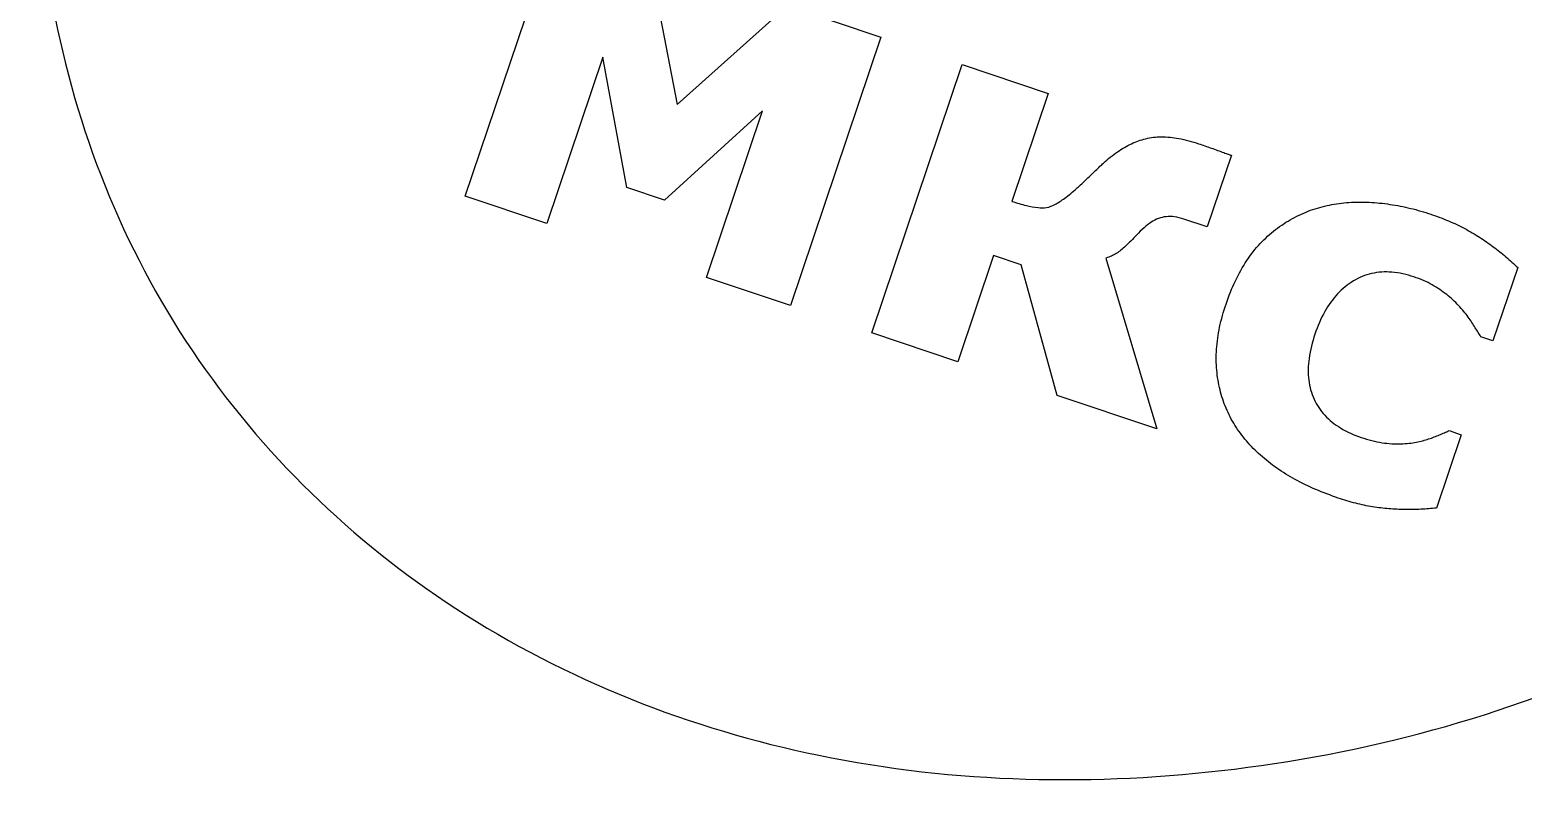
# Model space of a CAD drawing. Extents: x 75.6 to 113.1, y 82.9 to 117.5.
# Drawn here: x 75.57 to 98.51, y 82.95 to 94.57 of the extents above; entities that cross this region are included whole.
import ezdxf

# ---------------------------------------------------------------- set-up
doc = ezdxf.new("R2010")
doc.units = 0
doc.layers.add('Layer_1', color=7, linetype='CONTINUOUS')

msp = doc.modelspace()

# ---------------------------------------------------------------- linework, layer by layer
at = {"layer": 'Layer_1', "color": 7}
for points in [[(87.254897, 90.334788), (85.965747, 90.769214), (86.828411, 93.329156), (85.322512, 91.955275), (84.742216, 92.150826), (84.374986, 94.155926), (83.512321, 91.595983), (82.259895, 92.018033), (83.64981, 96.142583), (85.085875, 95.65865), (85.516099, 93.427838), (87.208754, 94.94327), (88.644812, 94.459338)], [(95.66887, 87.376678)]]:
    msp.add_lwpolyline(points, close=True, dxfattribs=at)
for points in [[(92.881624, 88.438661), (91.35374, 88.953536), (90.798996, 90.960472), (90.376623, 91.102806), (89.825856, 89.468411), (88.503649, 89.913976), (89.893564, 94.038526), (91.215771, 93.592962), (90.657578, 91.936535)], [(94.029219, 92.645138), (93.657916, 91.543301), (93.297981, 91.664594)], [(92.102258, 91.065517), (92.881624, 88.438661)], [(98.425909, 90.921945), (98.045943, 89.7944), (97.85863, 89.857522)], [(97.372212, 88.414087), (97.559525, 88.350965), (97.179559, 87.22342)]]:
    msp.add_lwpolyline(points, dxfattribs=at)
at = {"layer": 'Layer_1', "color": 1}
msp.add_open_spline([(106.074617, 88.715588), (104.249354, 87.36335), (100.649104, 84.696121), (94.172017, 82.903995), (87.750406, 83.03344), (82.005764, 85.283429), (77.720631, 89.422948), (75.517658, 94.943519), (75.68874, 101.044047), (78.085845, 106.95001), (82.368448, 112.0185), (88.034386, 115.689566), (94.438585, 117.565183), (100.87869, 117.414553), (106.619057, 115.169462), (110.904213, 111.029918), (113.111088, 105.504876), (112.923489, 99.423268), (110.593048, 93.440943), (107.612551, 90.323953), (106.074617, 88.715588)], degree=3, knots=[0, 0, 0, 0, 6.766367, 13.346357, 19.73316, 25.749556, 31.41027, 37.120766, 43.060724, 49.272926, 55.895829, 62.662196, 69.242186, 75.628989, 81.645385, 87.3061, 93.016595, 98.956553, 105.168756, 111.791658, 111.791658, 111.791658, 111.791658], dxfattribs=at)
at = {"layer": 'Layer_1', "color": 7}
for points, knots in [([(90.657578, 91.936535), (90.731543, 91.913627), (90.863019, 91.872907), (91.041177, 91.839517), (91.192232, 91.833204), (91.332103, 91.892052), (91.484073, 91.993126), (91.611692, 92.10069), (91.714807, 92.193755), (91.786453, 92.261033), (91.863218, 92.335255), (91.938184, 92.408278), (92.004632, 92.471739), (92.111346, 92.572943), (92.26808, 92.698), (92.48638, 92.82582), (92.712834, 92.910349), (92.960955, 92.939285), (93.236334, 92.908874), (93.457324, 92.846945), (93.620406, 92.790401), (93.718004, 92.756343), (93.814969, 92.721362), (93.903006, 92.689553), (93.973566, 92.664301), (94.013203, 92.650653), (94.029219, 92.645138)], [0, 0, 0, 0, 0.231932, 0.41227, 0.54453, 0.677156, 0.858137, 1.092216, 1.176664, 1.274926, 1.387026, 1.497003, 1.588883, 1.662671, 1.938237, 2.188111, 2.41893, 2.658156, 2.930159, 3.244772, 3.344685, 3.448047, 3.554866, 3.653931, 3.728871, 3.77969, 3.77969, 3.77969, 3.77969]), ([(95.668877, 87.376699), (95.553025, 87.418604), (95.327251, 87.500268), (95.01122, 87.655624), (94.72524, 87.829688), (94.472942, 88.027232), (94.25709, 88.248275), (94.077056, 88.490372), (93.939095, 88.755592), (93.845509, 89.041528), (93.79529, 89.346771), (93.792691, 89.671114), (93.84234, 90.012718), (93.941327, 90.366142), (94.078638, 90.711895), (94.254017, 91.026395), (94.461845, 91.292121), (94.700463, 91.506778), (94.960088, 91.682869), (95.150704, 91.761901), (95.245857, 91.801352)], [0, 0, 0, 0, 0.369362, 0.719814, 1.054402, 1.372181, 1.678409, 1.978633, 2.274056, 2.571195, 2.877505, 3.198509, 3.54032, 3.909549, 4.297339, 4.653833, 4.986325, 5.304212, 5.613541, 5.921872, 5.921872, 5.921872, 5.921872]), ([(95.245857, 91.801352), (95.341079, 91.830572), (95.532923, 91.889441), (95.836422, 91.927984), (96.148472, 91.928944), (96.465171, 91.895823), (96.782469, 91.834219), (97.083306, 91.746677), (97.361873, 91.641494), (97.612373, 91.523765), (97.841006, 91.38915), (98.05061, 91.242231), (98.246734, 91.088734), (98.366644, 90.977113), (98.425909, 90.921945)], [0, 0, 0, 0, 0.298363, 0.601114, 0.913524, 1.232879, 1.554817, 1.88198, 2.171569, 2.447351, 2.711281, 2.966407, 3.214863, 3.457673, 3.457673, 3.457673, 3.457673]), ([(93.297981, 91.664594), (93.251308, 91.678053), (93.16289, 91.70355), (93.028963, 91.707133), (92.905214, 91.678111), (92.791612, 91.615542), (92.679189, 91.530739), (92.579774, 91.428648), (92.488888, 91.330924), (92.407426, 91.252138), (92.334694, 91.185597), (92.261322, 91.134258), (92.184699, 91.093688), (92.129915, 91.074968), (92.102258, 91.065517)], [0, 0, 0, 0, 0.14527, 0.275207, 0.397084, 0.521957, 0.661352, 0.818313, 0.948547, 1.061795, 1.158265, 1.243873, 1.329762, 1.417332, 1.417332, 1.417332, 1.417332]), ([(97.85863, 89.857522), (97.845549, 89.879251), (97.817795, 89.925357), (97.772523, 89.997726), (97.7223, 90.077052), (97.665708, 90.162573), (97.596124, 90.24952), (97.517781, 90.337693), (97.43065, 90.424136), (97.334905, 90.505379), (97.229669, 90.582904), (97.113032, 90.657868), (96.978377, 90.722515), (96.774219, 90.800582), (96.506135, 90.86338), (96.181291, 90.845039), (95.891159, 90.725176), (95.644253, 90.520186), (95.445381, 90.238025), (95.30213, 89.898291), (95.210554, 89.5417), (95.199558, 89.197053), (95.281347, 88.891364), (95.454668, 88.635464), (95.708726, 88.43462), (95.965214, 88.323145), (96.18241, 88.258902), (96.338482, 88.226221), (96.487453, 88.209924), (96.626536, 88.209365), (96.753649, 88.216129), (96.865964, 88.2331), (96.965745, 88.257319), (97.056792, 88.283605), (97.141777, 88.314543), (97.221831, 88.347568), (97.298451, 88.380189), (97.347941, 88.402932), (97.372212, 88.414087)], [0, 0, 0, 0, 0.076087, 0.161441, 0.256072, 0.35779, 0.468872, 0.589802, 0.71152, 0.836749, 0.966129, 1.103475, 1.252021, 1.41321, 1.759133, 2.069589, 2.373106, 2.684467, 3.019947, 3.398639, 3.785129, 4.118925, 4.421827, 4.718471, 5.029958, 5.380646, 5.55044, 5.709239, 5.858332, 5.999148, 6.126059, 6.239884, 6.339305, 6.433922, 6.524039, 6.610452, 6.693708, 6.773841, 6.773841, 6.773841, 6.773841]), ([(97.179559, 87.22342), (97.098944, 87.215698), (96.937357, 87.20022), (96.692799, 87.197456), (96.445771, 87.20987), (96.192774, 87.238695), (95.932037, 87.29391), (95.758246, 87.348568), (95.66887, 87.376678)], [0, 0, 0, 0, 0.242864, 0.486803, 0.732879, 0.984565, 1.249932, 1.530899, 1.530899, 1.530899, 1.530899])]:
    msp.add_open_spline(points, degree=3, knots=knots, dxfattribs=at)

doc.saveas('drawing.dxf')
